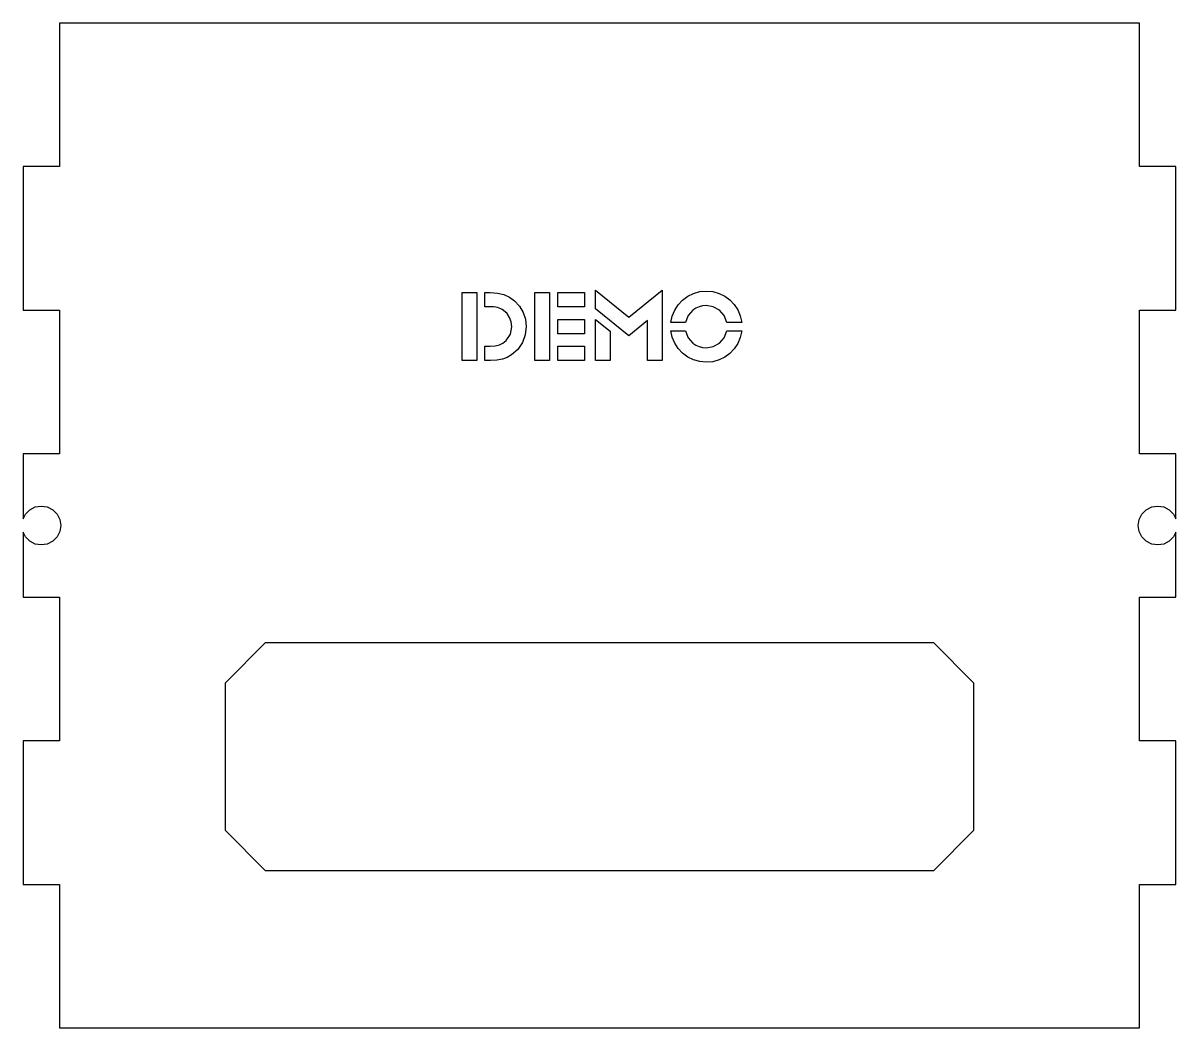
# Model space of a CAD drawing. Header units: metres. Extents: x 0 to 494, y 0 to 238.
# Drawn here: x 96.9 to 191.7, y 0 to 82.6 of the extents above; entities that cross this region are included whole.
import ezdxf

# ---------------------------------------------------------------- set-up
doc = ezdxf.new("R2010")
doc.units = ezdxf.units.M

msp = doc.modelspace()

# ---------------------------------------------------------------- linework, layer by layer
for p, q in [((188.74, 82.6465), (99.87, 82.6465)), ((99.87, 82.6465), (99.87, 70.8399)), ((188.74, 70.8399), (188.74, 82.6465)), ((99.87, 70.8399), (96.87, 70.8399)), ((96.87, 70.8399), (96.87, 59.0332)), ((191.74, 70.8399), (188.74, 70.8399)), ((191.74, 59.0332), (191.74, 70.8399)), ((133.006, 54.8996), (133.006, 60.4753)), ((133.006, 60.4753), (134.206, 60.4753)), ((134.206, 60.4753), (134.206, 54.8996)), ((134.873, 59.3079), (134.873, 60.4753)), ((134.873, 60.4753), (135.298, 60.4753)), ((135.298, 60.4753), (135.915, 60.4357)), ((135.915, 60.4357), (136.435, 60.317)), ((136.435, 60.317), (136.888, 60.1107)), ((136.888, 60.1107), (137.306, 59.8086)), ((137.306, 59.8086), (137.725, 59.3553)), ((138.988, 54.8996), (138.988, 60.4753)), ((138.988, 60.4753), (140.188, 60.4753)), ((140.188, 60.4753), (140.188, 54.8996)), ((140.871, 59.3079), (140.871, 60.4753)), ((140.871, 60.4753), (143.062, 60.4753)), ((143.062, 60.4753), (143.062, 59.3079)), ((143.984, 59.141), (143.984, 60.6743)), ((143.984, 60.6743), (146.726, 58.4577)), ((146.726, 58.4577), (149.467, 60.6743)), ((149.467, 60.6743), (149.467, 54.8996)), ((150.789, 59.4846), (151.146, 59.8654)), ((151.146, 59.8654), (151.565, 60.1763)), ((151.565, 60.1763), (152.038, 60.4103)), ((152.038, 60.4103), (152.552, 60.557)), ((152.552, 60.557), (153.096, 60.6059)), ((153.096, 60.6059), (153.639, 60.558)), ((153.639, 60.558), (154.15, 60.4145)), ((154.15, 60.4145), (154.619, 60.1846)), ((154.619, 60.1846), (155.034, 59.8778)), ((155.034, 59.8778), (155.388, 59.5002)), ((96.87, 59.0332), (99.87, 59.0332)), ((99.87, 59.0332), (99.87, 47.2266)), ((135.181, 59.3079), (134.873, 59.3079)), ((135.401, 59.3048), (135.181, 59.3079)), ((135.594, 59.2954), (135.401, 59.3048)), ((135.763, 59.2767), (135.594, 59.2954)), ((135.914, 59.2454), (135.763, 59.2767)), ((136.051, 59.2027), (135.914, 59.2454)), ((136.177, 59.1496), (136.051, 59.2027)), ((136.297, 59.085), (136.177, 59.1496)), ((136.414, 59.0079), (136.297, 59.085)), ((136.697, 58.7506), (136.414, 59.0079)), ((137.725, 59.3553), (138.031, 58.8459)), ((138.031, 58.8459), (138.218, 58.2885)), ((143.062, 59.3079), (140.871, 59.3079)), ((146.717, 56.9328), (143.984, 59.141)), ((150.293, 58.5474), (150.5, 59.0411)), ((150.5, 59.0411), (150.789, 59.4846)), ((151.788, 58.8224), (151.613, 58.5828)), ((151.996, 59.0244), (151.788, 58.8224)), ((152.234, 59.187), (151.996, 59.0244)), ((152.496, 59.3078), (152.234, 59.187)), ((152.782, 59.3828), (152.496, 59.3078)), ((153.088, 59.4078), (152.782, 59.3828)), ((153.671, 59.3151), (153.088, 59.4078)), ((154.171, 59.037), (153.671, 59.3151)), ((154.556, 58.5964), (154.171, 59.037)), ((155.388, 59.5002), (155.675, 59.0577)), ((155.675, 59.0577), (155.885, 58.5599)), ((188.74, 47.2266), (188.74, 59.0332)), ((188.74, 59.0332), (191.74, 59.0332)), ((136.91, 58.4288), (136.697, 58.7506)), ((137.044, 58.0632), (136.91, 58.4288)), ((137.089, 57.6746), (137.044, 58.0632)), ((138.218, 58.2885), (138.281, 57.6916)), ((140.871, 57.0999), (140.871, 58.2673)), ((140.871, 58.2673), (143.062, 58.2673)), ((143.062, 58.2673), (143.062, 57.0999)), ((143.984, 54.8996), (143.984, 58.2744)), ((143.984, 58.2744), (145.184, 57.3161)), ((148.267, 58.1744), (146.717, 56.9328)), ((148.267, 54.8996), (148.267, 58.1744)), ((150.18, 58.0162), (150.293, 58.5474)), ((151.388, 58.0162), (150.18, 58.0162)), ((151.478, 58.312), (151.388, 58.0162)), ((151.613, 58.5828), (151.478, 58.312)), ((154.796, 58.0162), (154.556, 58.5964)), ((156.004, 58.0162), (154.796, 58.0162)), ((155.885, 58.5599), (156.004, 58.0162)), ((136.614, 56.533), (136.971, 57.0642)), ((136.971, 57.0642), (137.089, 57.6746)), ((138.201, 57.0124), (137.96, 56.3748)), ((138.281, 57.6916), (138.201, 57.0124)), ((143.062, 57.0999), (140.871, 57.0999)), ((145.184, 57.3161), (145.184, 54.8996)), ((150.293, 56.8083), (150.18, 57.3395)), ((150.18, 57.3395), (151.388, 57.3395)), ((151.388, 57.3395), (151.478, 57.0385)), ((151.478, 57.0385), (151.613, 56.7687)), ((154.556, 56.7594), (154.796, 57.3395)), ((154.796, 57.3395), (156.004, 57.3395)), ((156.004, 57.3395), (155.885, 56.7958)), ((134.873, 54.8996), (134.873, 56.0747)), ((134.873, 56.0747), (135.306, 56.0747)), ((135.306, 56.0747), (135.73, 56.1007)), ((135.73, 56.1007), (136.068, 56.1788)), ((136.068, 56.1788), (136.353, 56.3195)), ((136.353, 56.3195), (136.614, 56.533)), ((137.96, 56.3748), (137.576, 55.8122)), ((140.871, 54.8996), (140.871, 56.067)), ((140.871, 56.067), (143.062, 56.067)), ((143.062, 56.067), (143.062, 54.8996)), ((150.5, 56.3147), (150.293, 56.8083)), ((150.789, 55.8711), (150.5, 56.3147)), ((151.613, 56.7687), (151.788, 56.5323)), ((151.788, 56.5323), (151.996, 56.3312)), ((151.996, 56.3312), (152.234, 56.1687)), ((152.234, 56.1687), (152.496, 56.0479)), ((152.496, 56.0479), (152.782, 55.9729)), ((153.088, 55.948), (153.671, 56.0406)), ((153.671, 56.0406), (154.171, 56.3188)), ((154.171, 56.3188), (154.556, 56.7594)), ((155.675, 56.298), (155.388, 55.8555)), ((155.885, 56.7958), (155.675, 56.298)), ((136.701, 55.1497), (136.31, 55.008)), ((137.064, 55.358), (136.701, 55.1497)), ((137.576, 55.8122), (137.064, 55.358)), ((151.146, 55.4903), (150.789, 55.8711)), ((151.565, 55.1794), (151.146, 55.4903)), ((152.038, 54.9454), (151.565, 55.1794)), ((152.782, 55.9729), (153.088, 55.948)), ((154.619, 55.1711), (154.15, 54.9412)), ((155.034, 55.4779), (154.619, 55.1711)), ((155.388, 55.8555), (155.034, 55.4779)), ((134.206, 54.8996), (133.006, 54.8996)), ((135.348, 54.8996), (134.873, 54.8996)), ((135.867, 54.9267), (135.348, 54.8996)), ((136.31, 55.008), (135.867, 54.9267)), ((140.188, 54.8996), (138.988, 54.8996)), ((143.062, 54.8996), (140.871, 54.8996)), ((145.184, 54.8996), (143.984, 54.8996)), ((149.467, 54.8996), (148.267, 54.8996)), ((152.552, 54.7987), (152.038, 54.9454)), ((153.096, 54.7499), (152.552, 54.7987)), ((153.639, 54.7977), (153.096, 54.7499)), ((154.15, 54.9412), (153.639, 54.7977)), ((99.87, 47.2266), (96.87, 47.2266)), ((96.87, 47.2266), (96.87, 41.8602)), ((191.74, 47.2266), (188.74, 47.2266)), ((191.74, 41.8602), (191.74, 47.2266)), ((97.4295, 42.6177), (97.8756, 42.8449)), ((97.8756, 42.8449), (98.37, 42.9232)), ((98.37, 42.9232), (98.8644, 42.8449)), ((98.8644, 42.8449), (99.3104, 42.6177)), ((189.3, 42.6177), (189.746, 42.8449)), ((189.746, 42.8449), (190.24, 42.9232)), ((190.24, 42.9232), (190.734, 42.8449)), ((190.734, 42.8449), (191.18, 42.6177)), ((96.87, 41.8602), (97.0756, 42.2637)), ((97.0756, 42.2637), (97.4295, 42.6177)), ((99.3104, 42.6177), (99.6644, 42.2637)), ((99.6644, 42.2637), (99.8917, 41.8177)), ((99.8917, 41.8177), (99.97, 41.3232)), ((188.64, 41.3232), (188.718, 41.8177)), ((188.718, 41.8177), (188.946, 42.2637)), ((188.946, 42.2637), (189.3, 42.6177)), ((191.18, 42.6177), (191.534, 42.2637)), ((191.534, 42.2637), (191.74, 41.8602)), ((99.8917, 40.8288), (99.6644, 40.3828)), ((99.97, 41.3232), (99.8917, 40.8288)), ((188.718, 40.8288), (188.64, 41.3232)), ((188.946, 40.3828), (188.718, 40.8288)), ((97.0756, 40.3828), (96.87, 40.7863)), ((96.87, 40.7863), (96.87, 35.4199)), ((97.4295, 40.0288), (97.0756, 40.3828)), ((97.8756, 39.8016), (97.4295, 40.0288)), ((99.3104, 40.0288), (98.8644, 39.8016)), ((99.6644, 40.3828), (99.3104, 40.0288)), ((189.3, 40.0288), (188.946, 40.3828)), ((189.746, 39.8016), (189.3, 40.0288)), ((191.18, 40.0288), (190.734, 39.8016)), ((191.534, 40.3828), (191.18, 40.0288)), ((191.74, 40.7863), (191.534, 40.3828)), ((191.74, 35.4199), (191.74, 40.7863)), ((98.37, 39.7233), (97.8756, 39.8016)), ((98.8644, 39.8016), (98.37, 39.7233)), ((190.24, 39.7233), (189.746, 39.8016)), ((190.734, 39.8016), (190.24, 39.7233)), ((96.87, 35.4199), (99.87, 35.4199)), ((99.87, 35.4199), (99.87, 23.6133)), ((188.74, 23.6133), (188.74, 35.4199)), ((188.74, 35.4199), (191.74, 35.4199)), ((113.52, 28.3859), (116.827, 31.7066)), ((116.827, 31.7066), (171.78, 31.7066)), ((171.78, 31.7066), (175.087, 28.3859)), ((113.52, 16.2303), (113.52, 28.3859)), ((175.087, 28.3859), (175.087, 16.2303)), ((99.87, 23.6133), (96.87, 23.6133)), ((96.87, 23.6133), (96.87, 11.8066)), ((191.74, 23.6133), (188.74, 23.6133)), ((191.74, 11.8066), (191.74, 23.6133)), ((116.827, 12.9106), (113.52, 16.2303)), ((175.087, 16.2303), (171.78, 12.9106)), ((171.78, 12.9106), (116.827, 12.9106)), ((96.87, 11.8066), (99.87, 11.8066)), ((99.87, 11.8066), (99.87, 0)), ((188.74, 11.8066), (191.74, 11.8066)), ((188.74, 0), (188.74, 11.8066)), ((99.87, 0), (188.74, 0))]:
    msp.add_line(p, q)

doc.saveas('drawing.dxf')
